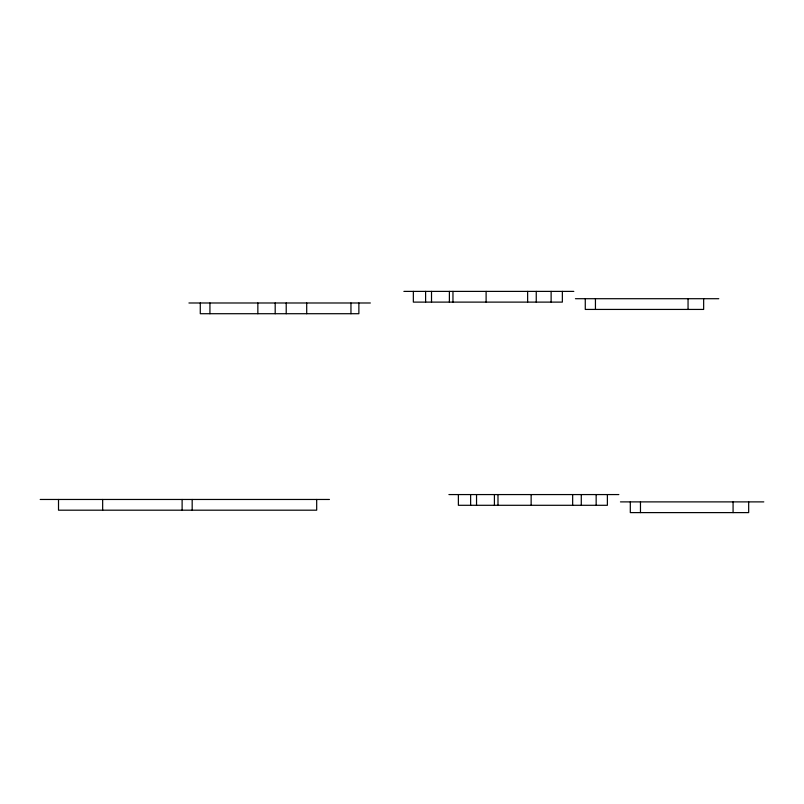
<?xml version="1.0" encoding="UTF-8"?>
<svg xmlns="http://www.w3.org/2000/svg" width="804" height="804" viewBox="0 0 804 804"><rect width="100%" height="100%" fill="white"/><g stroke="black" fill="none" stroke-linecap="round" stroke-linejoin="round"><path stroke-width="1.21" d="M403.879 291.39L573.805 291.39M575.433 298.706L718.776 298.706M188.93 302.987L370.363 302.987M448.903 494.571L618.839 494.571M40.2 499.465L329.449 499.465M620.457 501.887L763.8 501.887M748.675 501.887L748.675 512.61L630.306 512.61L630.306 501.887M733.077 501.887L733.077 512.61M703.651 298.706L703.651 309.429L585.272 309.429L585.272 298.706M688.053 298.706L688.053 309.429M640.466 501.887L640.466 512.61M607.382 494.571L607.382 505.294L458.38 505.294L458.38 494.571M596.156 494.571L596.156 505.294M595.442 298.706L595.442 309.429M581.282 494.571L581.282 505.294M572.659 494.571L572.659 505.294M562.358 291.39L562.358 302.113L413.346 302.113L413.346 291.39M551.122 291.39L551.122 302.113M536.248 291.39L536.248 302.113M531.142 494.571L531.142 505.294M527.635 291.39L527.635 302.113M497.988 494.571L497.988 505.294M494.41 494.571L494.41 505.294M486.108 291.39L486.108 302.113M476.541 494.571L476.541 505.294M470.631 494.571L470.631 505.294M452.964 291.39L452.964 302.113M449.386 291.39L449.386 302.113M431.517 291.39L431.517 302.113M425.607 291.39L425.607 302.113M358.875 302.987L358.875 313.711L200.276 313.711L200.276 302.987M350.956 302.987L350.956 313.711M316.686 499.465L316.686 510.188L58.511 510.188L58.511 499.465M306.706 302.987L306.706 313.711M286.214 302.987L286.214 313.711M275.189 302.987L275.189 313.711M257.853 302.987L257.853 313.711M209.934 302.987L209.934 313.711M192.176 499.465L192.176 510.188M182.116 499.465L182.116 510.188M102.661 499.465L102.661 510.188"/></g></svg>
